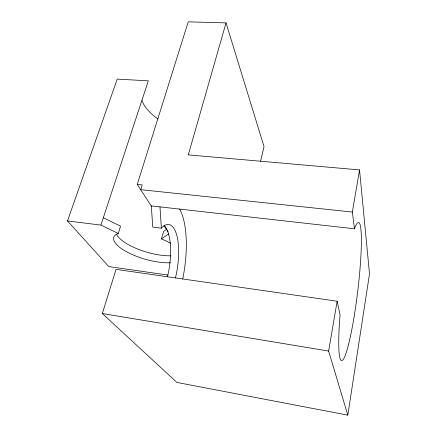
<?xml version="1.0" encoding="UTF-8"?>
<svg xmlns="http://www.w3.org/2000/svg" width="437" height="437" viewBox="0 0 437 437"><rect width="100%" height="100%" fill="white"/><g stroke="black" fill="none" stroke-linecap="round" stroke-linejoin="round"><path stroke-width="0.66" d="M359.547 169.906L352.359 212.049L354.462 228.791A69.516 7.576 -83 0 1 360.345 264.571A69.516 7.576 -83 0 1 345.066 355.805A69.516 7.576 -83 0 1 340.073 314.689L337.14 301.224L116.04 269.356L102.329 313.542L176.87 382.419L347.814 415.15L369.511 273.901L359.547 169.906L188.287 154.884L226.033 22.893L188.243 21.85L137.251 184.409L151.366 206.133M347.814 415.15L328.635 351.069L337.14 301.224M260.567 161.22L264.024 146.63L226.033 22.893M170.534 243.234A36.02 12.231 16.1 0 0 161.411 238.952L163.558 231.49L166.677 229.272M170.277 262.768A36.02 12.231 16.1 0 1 125.769 251.335A36.02 12.231 16.1 0 1 118.269 233.462L120.568 226.169L103.334 217.735M67.489 220.931L100.92 225.088L148.323 80.823L117.236 79.102L67.489 220.931L108.775 266.581L167.983 275.07M161.411 238.952L168.638 233.959M137.251 184.409L142.243 184.927L140.769 189.68L352.359 212.049M354.462 228.791L151.306 205.903L152.786 227.114L161.357 228.158A41.051 14.754 -81.8 0 1 176.652 234.811A41.051 14.754 -81.8 0 1 175.45 277.883M102.329 313.542L328.635 351.069M100.92 225.088L118.269 233.462M163.995 225.568L168.081 231.861M159.98 206.881L161.357 228.158M170.927 255.809A35.861 12.52 16.1 0 1 116.532 234.227M158.057 119.039A51.14 26.99 17.2 0 1 141.97 100.641M179.536 208.962A63.993 23.046 -81.8 0 1 182.726 278.948M164.64 226.005A40.898 15.153 -81.7 0 1 167.437 276.73"/></g></svg>
